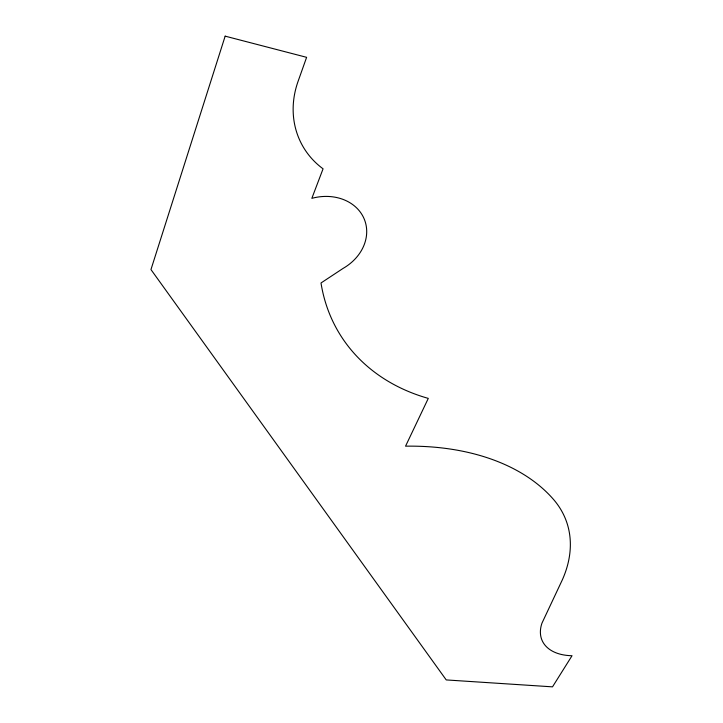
<?xml version="1.0" encoding="UTF-8"?>
<svg xmlns="http://www.w3.org/2000/svg" width="723" height="723" viewBox="0 0 723 723"><rect width="100%" height="100%" fill="white"/><g stroke="black" fill="none" stroke-linecap="round" stroke-linejoin="round"><path stroke-width="1.08" d="M225.16 36.15L150.962 269.562L446.236 679.927L552.508 686.85L572.038 655.716A52.906 32.39 -23.5 0 1 541.979 623.109L562.223 580.081A151.911 100.569 -19.4 0 0 553.935 499.927A227.519 148.775 -17.2 0 0 405.549 446.172L428.287 398.391A218.617 171.938 -31 0 1 321.003 282.973L343.082 268.405A46.516 38.762 -19.1 0 0 363.895 218.265A46.516 38.762 -19.1 0 0 311.839 198.346L323.064 168.821A93.412 81.97 -29.8 0 1 297.885 81.898L306.615 57.325L225.16 36.15"/></g></svg>
